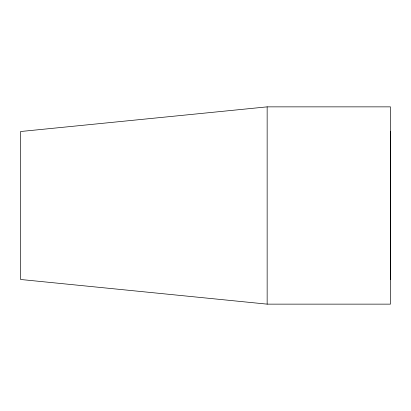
<?xml version="1.0" encoding="UTF-8"?>
<svg xmlns="http://www.w3.org/2000/svg" width="411" height="411" viewBox="0 0 411 411"><rect width="100%" height="100%" fill="white"/><g stroke="black" fill="none" stroke-linecap="round" stroke-linejoin="round"><path stroke-width="0.62" d="M267.15 106.86L20.55 131.52L20.55 279.48L267.15 304.14L390.45 304.14L390.45 106.86L267.15 106.86L267.15 304.14M390.388 131.52L390.388 279.48"/></g></svg>
